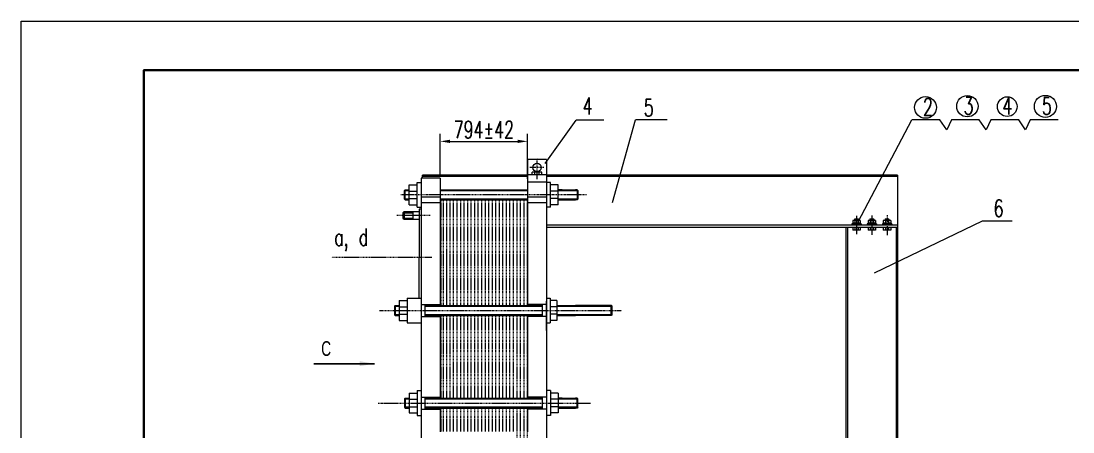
# Model space of a CAD drawing. Header units: millimetres. Extents: x 3265 to 3871, y 967 to 1387.
# Drawn here: x 3265.2 to 3479.6, y 1303.4 to 1387.1 of the extents above; entities that cross this region are included whole.
import ezdxf

# ---------------------------------------------------------------- set-up
doc = ezdxf.new("R2010")
doc.units = ezdxf.units.MM
doc.linetypes.add('CENTERX2', pattern=[4, 2.5, -0.5, 0.5, -0.5])
for name, color, linetype, lineweight, true_color in [('1', 1, 'Continuous', 18, 0xff0000), ('2', 2, 'Continuous', 18, 0xffff00), ('3', 3, 'CENTERX2', 18, 0x00ff00)]:
    doc.layers.add(name, color=color, linetype=linetype, lineweight=lineweight, true_color=true_color)
doc.layers.add('粗实线层', color=7, linetype='Continuous', lineweight=35)
doc.styles.add('HZ', font='txt.shx', dxfattribs={"width": 0.67, "bigfont": 'hztxt.shx'})
doc.styles.get("Standard").update_dxf_attribs({"font": 'arial.ttf'})
doc.dimstyles.new('ISO-25', dxfattribs={"dimtxt": 2.5, "dimasz": 2.5, "dimexe": 1.25, "dimexo": 0.625, "dimtad": 1, "dimtxsty": 'Standard', "dimcen": 2.5, "dimadec": 0, "dimazin": 0, "dimtfac": 1, "dimtmove": 0, "dimatfit": 3, "dimfxl": 0, "dimarcsym": 0})

msp = doc.modelspace()

# ---------------------------------------------------------------- linework, layer by layer
at = {"color": 2, "linetype": 'Continuous', "ltscale": 0.1}
for p, q in [((3343.35979, 1352.54955), (3344.32401, 1352.54955)), ((3350.61773, 1352.54955), (3368.44674, 1352.54955)), ((3374.68472, 1352.54955), (3378.67753, 1352.54955)), ((3378.51082, 1352.54955), (3378.22369, 1352.54955)), ((3343.35979, 1350.8428), (3344.32401, 1350.8428)), ((3350.61773, 1350.8428), (3368.44674, 1350.8428)), ((3374.68472, 1350.8428), (3378.22369, 1350.8428)), ((3378.67753, 1350.8428), (3378.22369, 1350.8428)), ((3341.32167, 1329.00675), (3342.28588, 1329.00675)), ((3347.55008, 1329.00675), (3371.45865, 1329.00675)), ((3374.58673, 1329.00675), (3378.22369, 1329.00675)), ((3385.63916, 1329.00675), (3378.22369, 1329.00675)), ((3341.32167, 1327.3), (3342.28588, 1327.3)), ((3347.55008, 1327.3), (3371.45865, 1327.3)), ((3374.58673, 1327.3), (3378.22369, 1327.3)), ((3385.63916, 1327.3), (3378.22369, 1327.3)), ((3343.35979, 1310.17069), (3344.32401, 1310.17069)), ((3347.55008, 1310.17069), (3371.45865, 1310.17069)), ((3374.68472, 1310.17069), (3378.22369, 1310.17069)), ((3378.67753, 1310.17069), (3378.22369, 1310.17069)), ((3343.35979, 1308.46395), (3344.32401, 1308.46395)), ((3347.55008, 1308.46395), (3371.45865, 1308.46395)), ((3374.68472, 1308.46395), (3378.22369, 1308.46395)), ((3378.67753, 1308.46395), (3378.22369, 1308.46395))]:
    msp.add_line(p, q, dxfattribs=at)
at = {"ltscale": 0.1}
for p, q in [((3435.14688, 1346.81743), (3435.14688, 1346.44571)), ((3435.77861, 1346.81743), (3435.77861, 1346.44571)), ((3438.2544, 1346.81743), (3438.2544, 1346.44571)), ((3438.88613, 1346.81743), (3438.88613, 1346.44571)), ((3441.36192, 1346.81743), (3441.36192, 1346.44571)), ((3441.99365, 1346.81743), (3441.99365, 1346.44571))]:
    msp.add_line(p, q, dxfattribs=at)
at = {"layer": '1'}
for p, q in [((3368.44674, 1358.87327), (3368.44674, 1350.19612)), ((3372.27138, 1358.87327), (3372.27138, 1349.19215)), ((3369.4029, 1355.78966), (3369.4029, 1356.33895)), ((3369.8888, 1355.78966), (3369.8888, 1356.33895)), ((3370.82933, 1355.78966), (3370.82933, 1356.33895)), ((3371.31522, 1355.78966), (3371.31522, 1356.33895)), ((3345.93036, 1354.22601), (3346.73735, 1354.22601)), ((3368.44674, 1354.35542), (3372.27138, 1354.35542)), ((3373.07837, 1354.22601), (3372.27138, 1354.22601)), ((3350.61773, 1351.23493), (3346.73735, 1351.23493)), ((3372.27138, 1351.23493), (3368.44674, 1351.23493)), ((3368.44674, 1350.69221), (3368.44674, 1331.85095)), ((3368.44674, 1350.69221), (3368.44674, 1342.62039)), ((3343.00921, 1348.02553), (3343.27848, 1348.27453)), ((3343.27848, 1348.27453), (3345.04421, 1348.27453)), ((3343.27848, 1348.27453), (3343.27848, 1346.73128)), ((3345.04421, 1348.27453), (3346.34005, 1348.27453)), ((3345.04421, 1348.27453), (3345.04421, 1346.73128)), ((3345.93036, 1349.16634), (3346.73735, 1349.16634)), ((3346.34005, 1348.79521), (3346.34005, 1338.96124)), ((3346.73735, 1348.79521), (3346.34005, 1348.79521)), ((3350.61773, 1350.06317), (3346.73735, 1350.06317)), ((3372.27138, 1350.06317), (3368.44674, 1350.06317)), ((3372.27138, 1349.19215), (3372.27138, 1327.63074)), ((3373.07837, 1349.16634), (3372.27138, 1349.16634)), ((3343.00921, 1348.02553), (3343.00921, 1346.98028)), ((3343.00921, 1346.98028), (3343.27848, 1346.73128)), ((3343.27848, 1346.73128), (3345.04421, 1346.73128)), ((3345.04421, 1346.73128), (3346.34005, 1346.73128)), ((3435.46275, 1345.95434), (3435.35213, 1345.78054)), ((3435.46275, 1345.78054), (3435.57889, 1345.95434)), ((3438.57027, 1345.95434), (3438.45965, 1345.78054)), ((3438.57027, 1345.78054), (3438.68641, 1345.95434)), ((3441.67779, 1345.95434), (3441.56717, 1345.78054)), ((3441.67779, 1345.78054), (3441.79393, 1345.95434)), ((3346.34005, 1330.68321), (3346.34005, 1338.96124)), ((3368.44674, 1331.85095), (3368.44674, 1329.63868)), ((3368.44674, 1331.85095), (3368.44674, 1329.15734)), ((3343.89223, 1330.68321), (3346.73735, 1330.68321)), ((3347.55008, 1326.92232), (3347.55008, 1329.38443)), ((3372.27138, 1330.68321), (3373.06385, 1330.68321)), ((3372.27138, 1324.08673), (3372.27138, 1330.06502)), ((3368.44674, 1327.14941), (3368.44674, 1321.08457)), ((3372.27138, 1327.63074), (3372.27138, 1307.40567)), ((3343.89223, 1325.62354), (3346.73735, 1325.62354)), ((3372.27138, 1325.62354), (3373.06385, 1325.62354)), ((3368.44674, 1321.08457), (3368.44674, 1310.32129)), ((3345.93036, 1311.84715), (3346.73735, 1311.84715)), ((3373.07837, 1311.84715), (3372.27138, 1311.84715)), ((3347.55008, 1308.08626), (3347.55008, 1310.54837)), ((3368.44674, 1308.31335), (3368.44674, 1307.40567)), ((3368.44674, 1307.40567), (3368.44674, 1303.44465)), ((3372.27138, 1307.40567), (3372.27138, 1265.3794)), ((3345.93036, 1306.78748), (3346.73735, 1306.78748)), ((3373.07837, 1306.78748), (3372.27138, 1306.78748))]:
    msp.add_line(p, q, dxfattribs=at)
at = {"layer": '1', "ltscale": 0.1}
for p, q in [((3372.27138, 1358.87327), (3368.44674, 1358.87327)), ((3350.61773, 1355.06515), (3346.73735, 1355.06515)), ((3346.73735, 1355.06515), (3346.73735, 1331.19244)), ((3347.01666, 1355.06515), (3347.01666, 1355.67014)), ((3368.44674, 1355.67014), (3347.01666, 1355.67014)), ((3368.44674, 1355.41803), (3347.01666, 1355.41803)), ((3350.61773, 1355.06515), (3350.61773, 1350.19612)), ((3372.27138, 1355.78966), (3368.44674, 1355.78966)), ((3371.31522, 1356.33895), (3369.4029, 1356.33895)), ((3443.82915, 1355.67014), (3372.27138, 1355.67014)), ((3443.82915, 1355.41803), (3372.27138, 1355.41803)), ((3443.82915, 1355.67014), (3443.82915, 1307.40567)), ((3343.35979, 1352.54955), (3343.5265, 1352.70014)), ((3343.35979, 1350.8428), (3343.35979, 1352.54955)), ((3343.5265, 1352.70014), (3344.32401, 1352.70014)), ((3343.5265, 1350.69221), (3343.5265, 1352.70014)), ((3344.32401, 1353.70411), (3345.93036, 1353.70411)), ((3344.32401, 1349.68824), (3344.32401, 1353.70411)), ((3344.32401, 1352.46634), (3345.93036, 1352.46634)), ((3345.93036, 1349.16634), (3345.93036, 1354.22601)), ((3350.61773, 1352.70014), (3368.44674, 1352.70014)), ((3373.07837, 1349.16634), (3373.07837, 1354.22601)), ((3374.68472, 1353.70411), (3373.07837, 1353.70411)), ((3374.68472, 1352.46634), (3373.07837, 1352.46634)), ((3374.68472, 1349.68824), (3374.68472, 1353.70411)), ((3374.68472, 1352.70014), (3378.22369, 1352.70014)), ((3375.48223, 1352.70014), (3374.68472, 1352.70014)), ((3378.51082, 1352.70014), (3378.22369, 1352.70014)), ((3378.51082, 1352.70014), (3378.51082, 1350.69221)), ((3378.67753, 1352.54955), (3378.51082, 1352.70014)), ((3378.67753, 1352.54955), (3378.67753, 1350.8428)), ((3343.35979, 1350.8428), (3343.5265, 1350.69221)), ((3343.5265, 1350.69221), (3344.32401, 1350.69221)), ((3344.32401, 1350.92601), (3345.93036, 1350.92601)), ((3350.61773, 1350.69221), (3368.44674, 1350.69221)), ((3350.61773, 1350.69221), (3350.61773, 1342.62039)), ((3374.68472, 1350.92601), (3373.07837, 1350.92601)), ((3374.68472, 1350.69221), (3378.22369, 1350.69221)), ((3375.48223, 1350.69221), (3374.68472, 1350.69221)), ((3378.51082, 1350.69221), (3378.22369, 1350.69221)), ((3378.67753, 1350.8428), (3378.51082, 1350.69221)), ((3344.32401, 1349.68824), (3345.93036, 1349.68824)), ((3374.68472, 1349.68824), (3373.07837, 1349.68824)), ((3346.73735, 1346.73004), (3346.73735, 1327.9654)), ((3436.22768, 1346.44571), (3434.69782, 1346.44571)), ((3434.69782, 1346.44571), (3434.69782, 1345.95434)), ((3435.08028, 1346.75339), (3435.14929, 1346.81743)), ((3435.08028, 1346.75339), (3435.84521, 1346.75339)), ((3435.08028, 1346.75339), (3435.08028, 1346.44571)), ((3435.14688, 1346.81501), (3435.14688, 1345.95434)), ((3435.14929, 1346.81743), (3435.7762, 1346.81743)), ((3435.84521, 1346.75339), (3435.7762, 1346.81743)), ((3435.77861, 1346.81501), (3435.77861, 1345.95434)), ((3435.84521, 1346.75339), (3435.84521, 1346.44571)), ((3436.22768, 1346.44571), (3436.22768, 1345.95434)), ((3439.3352, 1346.44571), (3437.80534, 1346.44571)), ((3437.80534, 1346.44571), (3437.80534, 1345.95434)), ((3438.1878, 1346.75339), (3438.25681, 1346.81743)), ((3438.1878, 1346.75339), (3438.95273, 1346.75339)), ((3438.1878, 1346.75339), (3438.1878, 1346.44571)), ((3438.2544, 1346.81501), (3438.2544, 1345.95434)), ((3438.25681, 1346.81743), (3438.88372, 1346.81743)), ((3438.95273, 1346.75339), (3438.88372, 1346.81743)), ((3438.88613, 1346.81501), (3438.88613, 1345.95434)), ((3438.95273, 1346.75339), (3438.95273, 1346.44571)), ((3439.3352, 1346.44571), (3439.3352, 1345.95434)), ((3440.91286, 1346.44571), (3440.91286, 1345.95434)), ((3442.44272, 1346.44571), (3440.91286, 1346.44571)), ((3441.29532, 1346.75339), (3441.36433, 1346.81743)), ((3441.29532, 1346.75339), (3441.29532, 1346.44571)), ((3441.29532, 1346.75339), (3442.06025, 1346.75339)), ((3441.36192, 1346.81501), (3441.36192, 1345.95434)), ((3441.36433, 1346.81743), (3441.99124, 1346.81743)), ((3442.06025, 1346.75339), (3441.99124, 1346.81743)), ((3441.99365, 1346.81501), (3441.99365, 1345.95434)), ((3442.06025, 1346.75339), (3442.06025, 1346.44571)), ((3442.44272, 1346.44571), (3442.44272, 1345.95434)), ((3350.61773, 1344.59189), (3350.61773, 1342.74964)), ((3350.61773, 1344.59189), (3350.61773, 1331.85095)), ((3443.82915, 1345.49744), (3372.27138, 1345.49744)), ((3443.82915, 1345.03286), (3372.27138, 1345.03286)), ((3433.31139, 1345.03286), (3433.31139, 1307.40567)), ((3433.59824, 1345.03286), (3433.59824, 1307.40567)), ((3434.51623, 1345.78054), (3434.51623, 1345.49744)), ((3436.40926, 1345.78054), (3434.51623, 1345.78054)), ((3436.22768, 1345.95434), (3434.69782, 1345.95434)), ((3434.69782, 1345.03286), (3434.69782, 1344.50127)), ((3436.22768, 1344.50127), (3434.69782, 1344.50127)), ((3434.76907, 1345.95434), (3434.76907, 1345.78054)), ((3435.14688, 1345.03286), (3435.14688, 1344.50127)), ((3435.77861, 1345.03286), (3435.77861, 1344.50127)), ((3436.15642, 1345.95434), (3436.15642, 1345.78054)), ((3436.22768, 1345.03286), (3436.22768, 1344.50127)), ((3436.40926, 1345.78054), (3436.40926, 1345.49744)), ((3437.62375, 1345.78054), (3437.62375, 1345.49744)), ((3439.51678, 1345.78054), (3437.62375, 1345.78054)), ((3439.3352, 1345.95434), (3437.80534, 1345.95434)), ((3437.80534, 1345.03286), (3437.80534, 1344.50127)), ((3439.3352, 1344.50127), (3437.80534, 1344.50127)), ((3437.87659, 1345.95434), (3437.87659, 1345.78054)), ((3438.2544, 1345.03286), (3438.2544, 1344.50127)), ((3438.88613, 1345.03286), (3438.88613, 1344.50127)), ((3439.26394, 1345.95434), (3439.26394, 1345.78054)), ((3439.3352, 1345.03286), (3439.3352, 1344.50127)), ((3439.51678, 1345.78054), (3439.51678, 1345.49744)), ((3442.6243, 1345.78054), (3440.73127, 1345.78054)), ((3440.73127, 1345.78054), (3440.73127, 1345.49744)), ((3442.44272, 1345.95434), (3440.91286, 1345.95434)), ((3440.91286, 1345.03286), (3440.91286, 1344.50127)), ((3442.44272, 1344.50127), (3440.91286, 1344.50127)), ((3440.98411, 1345.95434), (3440.98411, 1345.78054)), ((3441.36192, 1345.03286), (3441.36192, 1344.50127)), ((3441.99365, 1345.03286), (3441.99365, 1344.50127)), ((3442.37146, 1345.95434), (3442.37146, 1345.78054)), ((3442.44272, 1345.03286), (3442.44272, 1344.50127)), ((3442.6243, 1345.78054), (3442.6243, 1345.49744)), ((3443.5423, 1345.03286), (3443.5423, 1307.40567)), ((3346.73735, 1331.19244), (3346.73735, 1307.40567)), ((3350.61773, 1331.85095), (3350.61773, 1329.63868)), ((3350.61773, 1331.85095), (3350.61773, 1329.15734)), ((3341.32167, 1329.00675), (3341.48837, 1329.15734)), ((3341.32167, 1329.00675), (3341.32167, 1327.3)), ((3341.48837, 1329.15734), (3341.48837, 1327.14941)), ((3341.48837, 1329.15734), (3342.28588, 1329.15734)), ((3342.28588, 1330.16131), (3343.89223, 1330.16131)), ((3342.28588, 1330.16131), (3342.28588, 1326.14544)), ((3342.28588, 1328.92354), (3343.89223, 1328.92354)), ((3343.89223, 1330.68321), (3343.89223, 1325.62354)), ((3346.73735, 1329.38443), (3350.61773, 1329.38443)), ((3347.55008, 1329.15734), (3371.45865, 1329.15734)), ((3372.27138, 1329.38443), (3368.44674, 1329.38443)), ((3371.45865, 1326.92232), (3371.45865, 1329.38443)), ((3372.27138, 1330.01789), (3372.27138, 1329.15734)), ((3373.06385, 1330.68321), (3373.06385, 1325.62354)), ((3374.37538, 1330.16131), (3373.06385, 1330.16131)), ((3374.37538, 1328.92354), (3373.06385, 1328.92354)), ((3374.37538, 1330.16131), (3374.37538, 1326.14544)), ((3374.58673, 1329.15734), (3378.22369, 1329.15734)), ((3385.47245, 1329.15734), (3378.22369, 1329.15734)), ((3385.47245, 1327.14941), (3385.47245, 1329.15734)), ((3385.63916, 1329.00675), (3385.47245, 1329.15734)), ((3385.63916, 1327.3), (3385.63916, 1329.00675)), ((3341.32167, 1327.3), (3341.48837, 1327.14941)), ((3341.48837, 1327.14941), (3342.28588, 1327.14941)), ((3342.28588, 1327.38321), (3343.89223, 1327.38321)), ((3346.73735, 1326.92232), (3350.61773, 1326.92232)), ((3347.55008, 1327.14941), (3371.45865, 1327.14941)), ((3350.61773, 1327.14941), (3350.61773, 1321.08457)), ((3372.27138, 1326.92232), (3368.44674, 1326.92232)), ((3372.27138, 1327.14941), (3372.27138, 1326.28886)), ((3374.37538, 1327.38321), (3373.06385, 1327.38321)), ((3374.58673, 1327.14941), (3378.22369, 1327.14941)), ((3385.47245, 1327.14941), (3378.22369, 1327.14941)), ((3385.63916, 1327.3), (3385.47245, 1327.14941)), ((3342.28588, 1326.14544), (3343.89223, 1326.14544)), ((3374.37538, 1326.14544), (3373.06385, 1326.14544)), ((3350.61773, 1321.08457), (3350.61773, 1310.32129)), ((3345.93036, 1311.84715), (3345.93036, 1306.78748)), ((3373.07837, 1311.84715), (3373.07837, 1306.78748)), ((3343.35979, 1310.17069), (3343.5265, 1310.32129)), ((3343.35979, 1310.17069), (3343.35979, 1308.46395)), ((3343.5265, 1310.32129), (3343.5265, 1308.31335)), ((3343.5265, 1310.32129), (3344.32401, 1310.32129)), ((3344.32401, 1311.32525), (3345.93036, 1311.32525)), ((3344.32401, 1311.32525), (3344.32401, 1307.30938)), ((3344.32401, 1310.08748), (3345.93036, 1310.08748)), ((3346.73735, 1310.54837), (3350.61773, 1310.54837)), ((3347.55008, 1310.32129), (3371.45865, 1310.32129)), ((3372.27138, 1310.54837), (3368.44674, 1310.54837)), ((3371.45865, 1308.08626), (3371.45865, 1310.54837)), ((3374.68472, 1311.32525), (3373.07837, 1311.32525)), ((3374.68472, 1310.08748), (3373.07837, 1310.08748)), ((3374.68472, 1311.32525), (3374.68472, 1307.30938)), ((3374.68472, 1310.32129), (3378.22369, 1310.32129)), ((3375.48223, 1310.32129), (3374.68472, 1310.32129)), ((3378.51082, 1310.32129), (3378.22369, 1310.32129)), ((3378.67753, 1310.17069), (3378.51082, 1310.32129)), ((3378.51082, 1308.31335), (3378.51082, 1310.32129)), ((3378.67753, 1308.46395), (3378.67753, 1310.17069)), ((3343.35979, 1308.46395), (3343.5265, 1308.31335)), ((3343.5265, 1308.31335), (3344.32401, 1308.31335)), ((3344.32401, 1308.54716), (3345.93036, 1308.54716)), ((3346.73735, 1308.08626), (3350.61773, 1308.08626)), ((3346.73735, 1307.40567), (3346.73735, 1234.23249)), ((3347.55008, 1308.31335), (3371.45865, 1308.31335)), ((3350.61773, 1308.31335), (3350.61773, 1303.44465)), ((3372.27138, 1308.08626), (3368.44674, 1308.08626)), ((3374.68472, 1308.54716), (3373.07837, 1308.54716)), ((3374.68472, 1308.31335), (3378.22369, 1308.31335)), ((3375.48223, 1308.31335), (3374.68472, 1308.31335)), ((3378.51082, 1308.31335), (3378.22369, 1308.31335)), ((3378.67753, 1308.46395), (3378.51082, 1308.31335)), ((3433.31139, 1307.40567), (3433.31139, 1219.26034)), ((3433.59824, 1307.40567), (3433.59824, 1219.26034)), ((3443.5423, 1307.40567), (3443.5423, 1219.26034)), ((3443.82915, 1307.40567), (3443.82915, 1219.26034)), ((3344.32401, 1307.30938), (3345.93036, 1307.30938)), ((3374.68472, 1307.30938), (3373.07837, 1307.30938))]:
    msp.add_line(p, q, dxfattribs=at)
msp.add_circle((3370.35906, 1357.2478), 0.86054, dxfattribs=at)
at = {"layer": '2'}
for p, q in [((3372.02577, 1358.10062), (3378.32323, 1366.89867)), ((3383.96898, 1366.89867), (3378.32323, 1366.89867)), ((3385.71184, 1350.12716), (3390.3963, 1366.92989)), ((3396.8589, 1366.92989), (3390.3963, 1366.92989)), ((3435.78937, 1346.16948), (3446.76117, 1366.92989)), ((3452.44355, 1366.92989), (3446.76117, 1366.92989)), ((3453.84605, 1364.90639), (3452.44355, 1366.92989)), ((3454.79145, 1366.92989), (3453.84605, 1364.90639)), ((3460.47383, 1366.92989), (3454.79145, 1366.92989)), ((3461.87633, 1364.90639), (3460.47383, 1366.92989)), ((3462.82173, 1366.92989), (3461.87633, 1364.90639)), ((3468.50411, 1366.92989), (3462.82173, 1366.92989)), ((3469.90661, 1364.90639), (3468.50411, 1366.92989)), ((3470.85201, 1366.92989), (3469.90661, 1364.90639)), ((3476.53439, 1366.92989), (3470.85201, 1366.92989)), ((3350.61773, 1355.69015), (3350.61773, 1364.07722)), ((3368.44674, 1354.98042), (3368.44674, 1364.07722)), ((3352.61773, 1362.57722), (3366.44674, 1362.57722)), ((3343.00921, 1348.02553), (3345.04421, 1348.02553)), ((3343.00921, 1346.98028), (3345.04421, 1346.98028)), ((3439.10515, 1335.83884), (3461.15873, 1346.40434)), ((3461.15873, 1346.40434), (3467.15873, 1346.40434))]:
    msp.add_line(p, q, dxfattribs=at)
at = {"layer": '2', "ltscale": 0.5}
msp.add_lwpolyline([(3265.22894, 1387.0587), (3859.22894, 1387.0587), (3859.22894, 967.0587), (3265.22894, 967.0587)], close=True, dxfattribs=at)
at = {"layer": '2'}
for centre, radius in [((3458.04198, 1369.73591), 2.17341), ((3473.94316, 1369.68356), 2.25366), ((3449.51013, 1369.47839), 2.21321), ((3466.17284, 1369.64644), 2.00277)]:
    msp.add_circle(centre, radius, dxfattribs=at)
for points in [[(3352.61773, 1362.91056), (3352.61773, 1362.24389), (3350.61773, 1362.57722)], [(3366.44674, 1362.91056), (3366.44674, 1362.24389), (3368.44674, 1362.57722)]]:
    msp.add_solid(points, dxfattribs=at)
at = {"layer": '3', "ltscale": 0.1}
for p, q in [((3370.35906, 1354.89725), (3370.35906, 1359.11179)), ((3371.77339, 1357.2478), (3368.8745, 1357.2478)), ((3380.46289, 1351.69617), (3342.56444, 1351.69617)), ((3350.76904, 1350.69221), (3350.76904, 1329.15734)), ((3351.25828, 1350.69221), (3351.25828, 1329.15734)), ((3351.92472, 1350.69221), (3351.92472, 1329.15734)), ((3352.59115, 1350.69221), (3352.59115, 1329.15734)), ((3353.30827, 1350.69221), (3353.30827, 1329.15734)), ((3354.02539, 1350.69221), (3354.02539, 1329.15734)), ((3354.74251, 1350.69221), (3354.74251, 1329.15734)), ((3355.45963, 1350.69221), (3355.45963, 1329.15734)), ((3356.17675, 1350.69221), (3356.17675, 1329.15734)), ((3356.89387, 1350.69221), (3356.89387, 1329.15734)), ((3357.61099, 1350.69221), (3357.61099, 1329.15734)), ((3358.32811, 1350.69221), (3358.32811, 1329.15734)), ((3359.04523, 1350.69221), (3359.04523, 1329.15734)), ((3359.76235, 1350.69221), (3359.76235, 1329.15734)), ((3360.47947, 1350.69221), (3360.47947, 1329.15734)), ((3361.19659, 1350.69221), (3361.19659, 1329.15734)), ((3361.91371, 1350.69221), (3361.91371, 1329.15734)), ((3362.63083, 1350.69221), (3362.63083, 1329.15734)), ((3363.34795, 1350.69221), (3363.34795, 1329.15734)), ((3364.06507, 1350.69221), (3364.06507, 1329.15734)), ((3364.78219, 1350.69221), (3364.78219, 1329.15734)), ((3365.49931, 1350.69221), (3365.49931, 1329.15734)), ((3366.21643, 1350.69221), (3366.21643, 1329.15734)), ((3366.93355, 1350.69221), (3366.93355, 1329.15734)), ((3367.65067, 1350.69221), (3367.65067, 1329.15734)), ((3368.36779, 1350.69221), (3368.36779, 1329.15734)), ((3348.61971, 1347.50291), (3341.76171, 1347.50291)), ((3435.46275, 1347.40952), (3435.46275, 1343.61585)), ((3435.46275, 1347.12345), (3435.46275, 1343.88765)), ((3438.57027, 1347.47528), (3438.57027, 1343.58057)), ((3438.57027, 1347.12345), (3438.57027, 1343.88765)), ((3441.67779, 1347.52427), (3441.67779, 1343.46937)), ((3351.92472, 1340.74171), (3351.92472, 1329.15734)), ((3348.9122, 1338.96124), (3328.55976, 1338.96124)), ((3338.28749, 1328.15337), (3387.58912, 1328.15337)), ((3350.76904, 1327.14941), (3350.76904, 1310.32129)), ((3351.25828, 1327.14941), (3351.25828, 1310.32129)), ((3351.92472, 1327.14941), (3351.92472, 1310.32129)), ((3352.59115, 1327.14941), (3352.59115, 1310.32129)), ((3353.30827, 1327.14941), (3353.30827, 1321.08457)), ((3354.02539, 1327.14941), (3354.02539, 1321.08457)), ((3354.74251, 1327.14941), (3354.74251, 1321.08457)), ((3355.45963, 1327.14941), (3355.45963, 1321.08457)), ((3356.17675, 1327.14941), (3356.17675, 1321.08457)), ((3356.89387, 1327.14941), (3356.89387, 1321.08457)), ((3357.61099, 1327.14941), (3357.61099, 1321.08457)), ((3358.32811, 1327.14941), (3358.32811, 1321.08457)), ((3359.04523, 1327.14941), (3359.04523, 1321.08457)), ((3359.76235, 1327.14941), (3359.76235, 1321.08457)), ((3360.47947, 1327.14941), (3360.47947, 1321.08457)), ((3361.19659, 1327.14941), (3361.19659, 1321.08457)), ((3361.91371, 1327.14941), (3361.91371, 1321.08457)), ((3362.63083, 1327.14941), (3362.63083, 1321.08457)), ((3363.34795, 1327.14941), (3363.34795, 1321.08457)), ((3364.06507, 1327.14941), (3364.06507, 1321.08457)), ((3364.78219, 1327.14941), (3364.78219, 1321.08457)), ((3365.49931, 1327.14941), (3365.49931, 1321.08457)), ((3366.21643, 1327.14941), (3366.21643, 1310.32129)), ((3366.93355, 1327.14941), (3366.93355, 1310.32129)), ((3367.65067, 1327.14941), (3367.65067, 1310.32129)), ((3368.36779, 1327.14941), (3368.36779, 1310.32129)), ((3353.30827, 1321.08457), (3353.30827, 1310.32129)), ((3354.02539, 1321.08457), (3354.02539, 1310.32129)), ((3354.74251, 1321.08457), (3354.74251, 1310.32129)), ((3355.45963, 1321.08457), (3355.45963, 1310.32129)), ((3356.17675, 1321.08457), (3356.17675, 1310.32129)), ((3356.89387, 1321.08457), (3356.89387, 1310.32129)), ((3357.61099, 1321.08457), (3357.61099, 1310.32129)), ((3358.32811, 1321.08457), (3358.32811, 1310.32129)), ((3359.04523, 1321.08457), (3359.04523, 1310.32129)), ((3359.76235, 1321.08457), (3359.76235, 1310.32129)), ((3360.47947, 1321.08457), (3360.47947, 1310.32129)), ((3361.19659, 1321.08457), (3361.19659, 1310.32129)), ((3361.91371, 1321.08457), (3361.91371, 1310.32129)), ((3362.63083, 1321.08457), (3362.63083, 1310.32129)), ((3363.34795, 1321.08457), (3363.34795, 1310.32129)), ((3364.06507, 1321.08457), (3364.06507, 1310.32129)), ((3364.78219, 1321.08457), (3364.78219, 1310.32129)), ((3365.49931, 1321.08457), (3365.49931, 1310.32129)), ((3337.97694, 1309.31732), (3381.38463, 1309.31732)), ((3350.76778, 1308.31335), (3350.76778, 1303.44465)), ((3351.25828, 1308.31335), (3351.25828, 1303.44465)), ((3351.92472, 1308.31335), (3351.92472, 1303.44465)), ((3352.59115, 1308.31335), (3352.59115, 1303.44465)), ((3353.30827, 1308.31335), (3353.30827, 1303.44465)), ((3354.02539, 1308.31335), (3354.02539, 1303.44465)), ((3354.74251, 1308.31335), (3354.74251, 1303.44465)), ((3355.45963, 1308.31335), (3355.45963, 1303.44465)), ((3356.17675, 1308.31335), (3356.17675, 1303.44465)), ((3356.89387, 1308.31335), (3356.89387, 1303.44465)), ((3357.61099, 1308.31335), (3357.61099, 1303.44465)), ((3358.32811, 1308.31335), (3358.32811, 1303.44465)), ((3359.04523, 1308.31335), (3359.04523, 1303.44465)), ((3359.76235, 1308.31335), (3359.76235, 1303.44465)), ((3360.47947, 1308.31335), (3360.47947, 1303.44465)), ((3361.19659, 1308.31335), (3361.19659, 1303.44465)), ((3361.91371, 1308.31335), (3361.91371, 1303.44465)), ((3362.63083, 1308.31335), (3362.63083, 1303.44465)), ((3363.34795, 1308.31335), (3363.34795, 1303.44465)), ((3364.06507, 1308.31335), (3364.06507, 1303.44465)), ((3364.78219, 1308.31335), (3364.78219, 1303.44465)), ((3365.49931, 1308.31335), (3365.49931, 1303.44465)), ((3366.21643, 1308.31335), (3366.21643, 1291.48523)), ((3366.21643, 1307.40567), (3366.21643, 1303.44465)), ((3366.93355, 1308.31335), (3366.93355, 1291.48523)), ((3366.93355, 1307.40567), (3366.93355, 1303.44465)), ((3367.65067, 1308.31335), (3367.65067, 1291.48523)), ((3368.36779, 1308.31335), (3368.36779, 1291.48523))]:
    msp.add_line(p, q, dxfattribs=at)
at = {"layer": '粗实线层'}
msp.add_lwpolyline([(3849.22894, 977.0587), (3290.22894, 977.0587), (3290.22894, 1377.0587), (3849.22894, 1377.0587)], close=True, dxfattribs=at)

# ---------------------------------------------------------------- texts
at = {"layer": '2', "style": 'HZ', "width": 0.67}
for s, p in [('4', (3379.68167, 1368.01712)), ('5', (3392.11455, 1367.69484)), ('2', (3449.00717, 1367.82272)), ('3', (3457.29147, 1368.05989)), ('4', (3465.19483, 1368.02053)), ('5', (3473.22511, 1368.02053)), ('6', (3463.3939, 1347.20482)), ('a, d', (3329.05242, 1341.33054))]:
    msp.add_text(s, height=3.5, dxfattribs=at).set_placement(p)
at = {"layer": '2', "width": 0.67}
msp.add_text('C', height=3, dxfattribs=at).set_placement((3326.38088, 1318.91225))
at = {"layer": '2', "insert": (3359.53224, 1364.95222), "char_height": 3.5, "attachment_point": 5, "style": 'HZ'}
msp.add_mtext('794%%P42', dxfattribs=at)

# ---------------------------------------------------------------- leaders
at = {"layer": '2'}
msp.add_leader([(3337.24938, 1317.33325), (3324.89488, 1317.33325)], dimstyle='ISO-25', override={"dimtxt": 3.5, "dimasz": 3, "dimexe": 2, "dimexo": 0.0625, "dimgap": 1, "dimtad": 0, "dimtoh": 1, "dimdec": 4, "dimzin": 0, "dimcen": 0, "dimtdec": 4, "dimtolj": 1, "dimtzin": 0}, dxfattribs=at)

doc.saveas('drawing.dxf')
